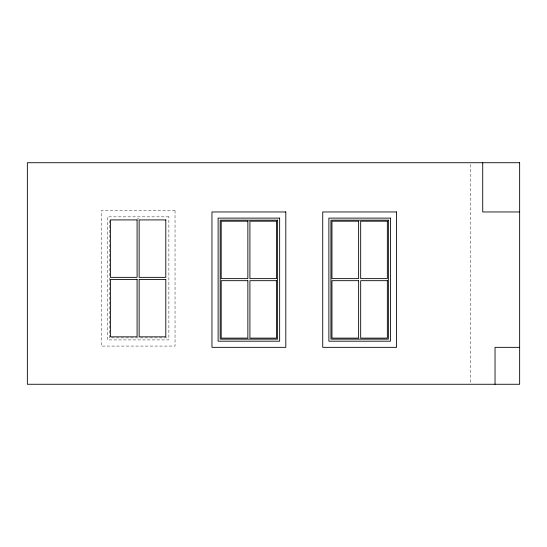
<?xml version="1.0" encoding="UTF-8"?>
<svg xmlns="http://www.w3.org/2000/svg" width="547" height="547" viewBox="0 0 547 547"><rect width="100%" height="100%" fill="white"/><g stroke="black" fill="none" stroke-linecap="round" stroke-linejoin="round"><path stroke-width="0.41" stroke-dasharray="2.73 2.05" d="M137.27 218.896L138.959 218.896M166.828 337.868L109.393 337.868L109.393 218.896M470.42 164.435L470.42 383.413M175.033 210.691L101.188 210.691L101.188 346.073L175.033 346.073L175.033 210.691M168.879 216.844L107.342 216.844L107.342 339.919L168.879 339.919L168.879 216.844"/><path stroke-width="0.82" d="M519.65 211.962L482.727 211.962L482.727 162.732M519.65 347.345L495.035 347.345L495.035 384.267M519.65 162.732L27.35 162.732L27.35 384.267L519.65 384.267L519.65 162.732M285.808 211.962L211.962 211.962L211.962 347.345L285.808 347.345L285.808 211.962M396.575 211.962L322.73 211.962L322.73 347.345L396.575 347.345L396.575 211.962M279.654 218.116L218.116 218.116L218.116 341.191L279.654 341.191L279.654 218.116M390.421 218.116L328.884 218.116L328.884 341.191L390.421 341.191L390.421 218.116M137.085 219.921L110.419 219.921L110.419 277.356L137.085 277.356L137.085 219.921M165.803 219.921L139.136 219.921L139.136 277.356L165.803 277.356L165.803 219.921M277.602 220.167L220.167 220.167L220.167 339.14L277.602 339.14L277.602 220.167M388.37 220.167L330.935 220.167L330.935 339.14L388.37 339.14L388.37 220.167M247.859 221.193L221.193 221.193L221.193 278.628L247.859 278.628L247.859 221.193M276.577 221.193L249.911 221.193L249.911 278.628L276.577 278.628L276.577 221.193M358.627 221.193L331.961 221.193L331.961 278.628L358.627 278.628L358.627 221.193M387.344 221.193L360.678 221.193L360.678 278.628L387.344 278.628L387.344 221.193M137.085 279.408L110.419 279.408L110.419 336.843L137.085 336.843L137.085 279.408M165.803 279.408L139.136 279.408L139.136 336.843L165.803 336.843L165.803 279.408M247.859 280.679L221.193 280.679L221.193 338.114L247.859 338.114L247.859 280.679M276.577 280.679L249.911 280.679L249.911 338.114L276.577 338.114L276.577 280.679M358.627 280.679L331.961 280.679L331.961 338.114L358.627 338.114L358.627 280.679M387.344 280.679L360.678 280.679L360.678 338.114L387.344 338.114L387.344 280.679"/></g></svg>
